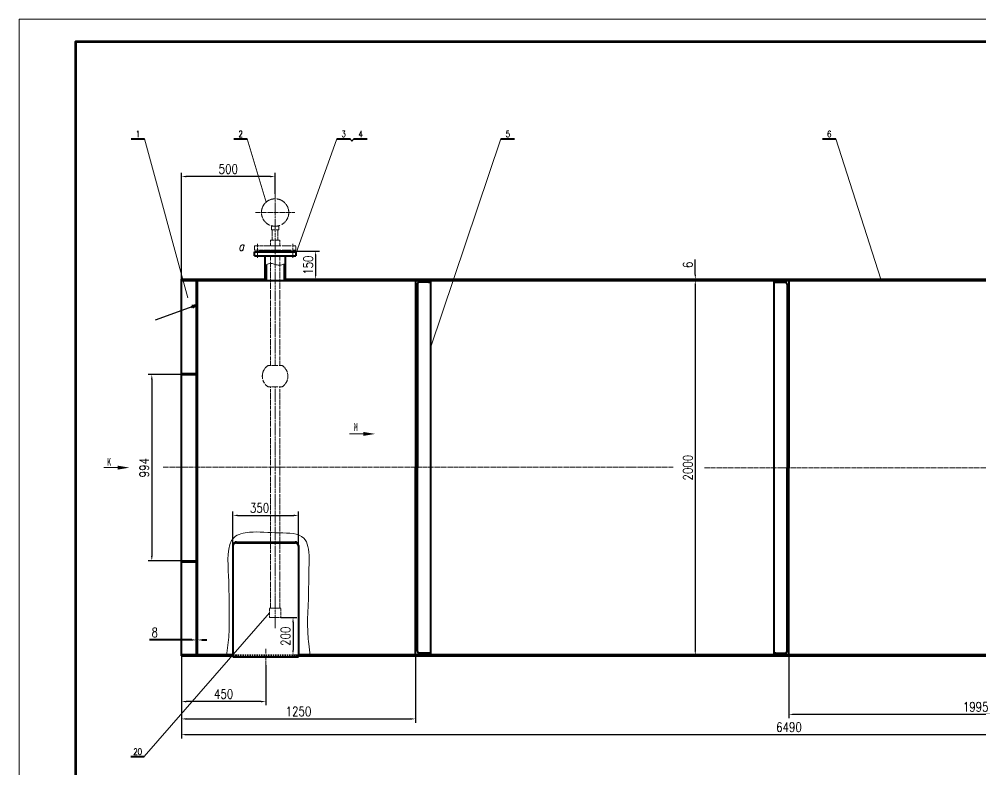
# Model space of a CAD drawing. Extents: x 588 to 20995, y -15230 to 121.
# Drawn here: x 10903 to 16040, y -12109 to -8102 of the extents above; entities that cross this region are included whole.
import ezdxf
from ezdxf.enums import TextEntityAlignment as Align

# ---------------------------------------------------------------- set-up
doc = ezdxf.new("R2010")
doc.units = 0
doc.header["$LTSCALE"] = 10
doc.header["$PDMODE"] = 1
for name, pattern in [('JXX-L', [2.9499999999999997, 1.9, -0.25, 0.15, -0.25, 0.15, -0.25]), ('XX-L', [1.25, 0.75, -0.5]), ('XX-S', [0.5, 0.3, -0.2]), ('ZXX-L', [3.28, 2.5, -0.3, 0.18, -0.3]), ('ZXX-S', [1.2699999999999998, 0.75, -0.2, 0.12, -0.2])]:
    doc.linetypes.add(name, pattern=pattern)
doc.layers.get('Defpoints').update_dxf_attribs({"linetype": 'CONTINUOUS'})
doc.layers.add('5剖面线层', color=2, linetype='CONTINUOUS')
doc.layers.add('7标注层', color=4, linetype='CONTINUOUS')
for name, color, linetype, lineweight in [('A 粗实线', 1, 'CONTINUOUS', 40), ('B 细实线', 7, 'CONTINUOUS', 18), ('C 文 字', 2, 'CONTINUOUS', 20), ('D 短中心线', 3, 'ZXX-S', 18), ('E 长中心线', 3, 'ZXX-L', 18), ('F 短虚线', 6, 'XX-S', 20), ('G 长虚线', 6, 'XX-L', 20), ('I 长双点线', 3, 'JXX-L', 18), ('J 标注尺寸', 2, 'CONTINUOUS', 18)]:
    doc.layers.add(name, color=color, linetype=linetype, lineweight=lineweight)
doc.styles.add('ITALICT', font='ITALICT.shx', dxfattribs={"width": 0.7})
doc.styles.add('ROMANC', font='romanc', dxfattribs={"width": 0.7, "height": 6})
doc.styles.add('TH_GBDIM', font='romans.shx', dxfattribs={"width": 0.8, "bigfont": 'gbcbig.shx'})
doc.styles.add('标题中文', font='SIMFANG.TTF', dxfattribs={"width": 0.7})
doc.dimstyles.new('TH_GBDIM', dxfattribs={"dimscale": 10, "dimtxt": 5, "dimasz": 2.5, "dimexe": 2, "dimexo": 0, "dimgap": 1.5, "dimtad": 1, "dimdec": 0, "dimzin": 0, "dimdsep": 46, "dimtxsty": 'TH_GBDIM', "dimcen": 2.5, "dimclrd": 130, "dimclre": 130, "dimclrt": 3, "dimadec": 0, "dimazin": 0, "dimtfac": 0.714286, "dimtdec": 0, "dimtmove": 0, "dimatfit": 3, "dimfxl": 0, "dimtolj": 1, "dimtzin": 0, "dimlwd": -1, "dimlwe": -1, "dimarcsym": 0})

# ---------------------------------------------------------------- blocks, each defined once
blk = doc.blocks.new('*D87')
at = {"layer": '7标注层', "color": 130}
for p, q in [((11769.97588367876, -9999.327734377903), (11591.329733017, -9999.327734377903)), ((11611.329733017, -10024.3277343779), (11611.329733017, -10968.3277343779)), ((11769.97588367876, -10993.3277343779), (11591.329733017, -10993.3277343779))]:
    blk.add_line(p, q, dxfattribs=at)
for points in [[(11607.16306635034, -10024.3277343779), (11615.49639968367, -10024.3277343779), (11611.329733017, -9999.327734377903)], [(11607.16306635034, -10968.3277343779), (11615.49639968367, -10968.3277343779), (11611.329733017, -10993.3277343779)]]:
    blk.add_solid(points, dxfattribs=at)
at = {"layer": 'Defpoints', "color": 0}
for p in [(11769.97588367876, -9999.327734377903), (11611.329733017, -10993.3277343779), (11769.97588367876, -10993.3277343779)]:
    blk.add_point(p, dxfattribs=at)
at = {"layer": '7标注层', "color": 3, "insert": (11571.329733017, -10496.3277343779), "char_height": 50, "attachment_point": 5, "rotation": 90, "style": 'TH_GBDIM'}
blk.add_mtext('\\A1;994{}{}', dxfattribs=at)
blk = doc.blocks.new('*D88')
at = {"layer": '7标注层', "color": 130}
for p, q in [((14541.82987305416, -9496.327734377905), (14494.62667431048, -9496.327734377905)), ((14514.62667431048, -9521.327734377905), (14514.62667431048, -11471.3277343779)), ((14609.31650712895, -11496.3277343779), (14494.62667431048, -11496.3277343779))]:
    blk.add_line(p, q, dxfattribs=at)
for points in [[(14510.46000764382, -9521.327734377905), (14518.79334097715, -9521.327734377905), (14514.62667431048, -9496.327734377905)], [(14510.46000764382, -11471.3277343779), (14518.79334097715, -11471.3277343779), (14514.62667431048, -11496.3277343779)]]:
    blk.add_solid(points, dxfattribs=at)
at = {"layer": 'Defpoints', "color": 0}
for p in [(14541.82987305416, -9496.327734377905), (14514.62667431048, -11496.3277343779), (14609.31650712895, -11496.3277343779)]:
    blk.add_point(p, dxfattribs=at)
at = {"layer": '7标注层', "color": 3, "insert": (14474.62667431048, -10496.3277343779), "char_height": 50, "attachment_point": 5, "rotation": 90, "style": 'TH_GBDIM'}
blk.add_mtext('\\A1;2000{}{}', dxfattribs=at)
blk = doc.blocks.new('*D89')
at = {"layer": '7标注层', "color": 130}
for p, q in [((11769.97588367876, -11500.3277343779), (11769.97588367876, -11941.64565548974)), ((18259.97588367876, -11500.3277343779), (18259.97588367876, -11941.64565548974)), ((11794.97588367876, -11921.64565548974), (18234.97588367876, -11921.64565548974))]:
    blk.add_line(p, q, dxfattribs=at)
for points in [[(11794.97588367876, -11917.47898882307), (11794.97588367876, -11925.8123221564), (11769.97588367876, -11921.64565548974)], [(18234.97588367876, -11917.47898882307), (18234.97588367876, -11925.8123221564), (18259.97588367876, -11921.64565548974)]]:
    blk.add_solid(points, dxfattribs=at)
at = {"layer": 'Defpoints', "color": 0}
for p in [(11769.97588367876, -11500.3277343779), (18259.97588367876, -11500.3277343779), (18259.97588367876, -11921.64565548974)]:
    blk.add_point(p, dxfattribs=at)
at = {"layer": '7标注层', "color": 3, "insert": (15014.97588367876, -11881.64565548974), "char_height": 50, "attachment_point": 5, "style": 'TH_GBDIM'}
blk.add_mtext('\\A1;6490{}{}', dxfattribs=at)
blk = doc.blocks.new('*D90')
at = {"layer": '7标注层', "color": 130}
for p, q in [((11769.97588367876, -11500.3277343779), (11769.97588367876, -11857.63222868759)), ((13019.98431225818, -11496.3277343779), (13019.98431225818, -11857.63222868759)), ((11794.97588367876, -11837.63222868759), (12994.98431225818, -11837.63222868759))]:
    blk.add_line(p, q, dxfattribs=at)
for points in [[(11794.97588367876, -11833.46556202092), (11794.97588367876, -11841.79889535425), (11769.97588367876, -11837.63222868759)], [(12994.98431225818, -11833.46556202092), (12994.98431225818, -11841.79889535425), (13019.98431225818, -11837.63222868759)]]:
    blk.add_solid(points, dxfattribs=at)
at = {"layer": 'Defpoints', "color": 0}
for p in [(11769.97588367876, -11500.3277343779), (13019.98431225818, -11496.3277343779), (13019.98431225818, -11837.63222868759)]:
    blk.add_point(p, dxfattribs=at)
at = {"layer": '7标注层', "color": 3, "insert": (12394.98009796847, -11797.63222868759), "char_height": 50, "attachment_point": 5, "style": 'TH_GBDIM'}
blk.add_mtext('\\A1;1250{}{}', dxfattribs=at)
blk = doc.blocks.new('*D91')
at = {"layer": '7标注层', "color": 130}
for p, q in [((12044.97588367876, -10915.43968524678), (12044.97588367876, -10731.05832934222)), ((12394.97588367875, -10927.92342727156), (12394.97588367875, -10731.05832934222)), ((12069.97588367876, -10751.05832934222), (12369.97588367875, -10751.05832934222))]:
    blk.add_line(p, q, dxfattribs=at)
for points in [[(12069.97588367876, -10746.89166267555), (12069.97588367876, -10755.22499600888), (12044.97588367876, -10751.05832934222)], [(12369.97588367875, -10746.89166267555), (12369.97588367875, -10755.22499600888), (12394.97588367875, -10751.05832934222)]]:
    blk.add_solid(points, dxfattribs=at)
at = {"layer": 'Defpoints', "color": 0}
for p in [(12394.97588367875, -10751.05832934222), (12044.97588367876, -10915.43968524678), (12394.97588367875, -10927.92342727156)]:
    blk.add_point(p, dxfattribs=at)
at = {"layer": '7标注层', "color": 3, "insert": (12187.27770241919, -10711.05832934222), "char_height": 50, "attachment_point": 5, "style": 'TH_GBDIM'}
blk.add_mtext('\\A1;350', dxfattribs=at)
blk = doc.blocks.new('*D92')
at = {"layer": '7标注层', "color": 130}
for p, q in [((12219.97588367876, -11550.81991064123), (12219.97588367876, -11765.05860387673)), ((11769.97588367876, -11708.86665026259), (11769.97588367876, -11765.05860387673)), ((12194.97588367876, -11745.05860387673), (11794.97588367876, -11745.05860387673))]:
    blk.add_line(p, q, dxfattribs=at)
for points in [[(11794.97588367876, -11740.89193721006), (11794.97588367876, -11749.22527054339), (11769.97588367876, -11745.05860387673)], [(12194.97588367876, -11740.89193721006), (12194.97588367876, -11749.22527054339), (12219.97588367876, -11745.05860387673)]]:
    blk.add_solid(points, dxfattribs=at)
at = {"layer": 'Defpoints', "color": 0}
for p in [(12219.97588367876, -11550.81991064123), (11769.97588367876, -11708.86665026259), (11769.97588367876, -11745.05860387673)]:
    blk.add_point(p, dxfattribs=at)
at = {"layer": '7标注层', "color": 3, "insert": (11994.97588367876, -11705.05860387673), "char_height": 50, "attachment_point": 5, "style": 'TH_GBDIM'}
blk.add_mtext('\\A1;450{}{}', dxfattribs=at)
blk = doc.blocks.new('*D93')
at = {"layer": 'A 粗实线', "color": 130}
for p, q in [((11849.97588367876, -11460.40816590225), (11849.97588367876, -11395.90161378096)), ((11855.97588367876, -11460.40816590225), (11855.97588367876, -11395.90161378096)), ((11824.97588367876, -11415.90161378096), (11598.64255034543, -11415.90161378096)), ((11855.97588367876, -11415.90161378096), (11849.97588367876, -11415.90161378096)), ((11880.97588367876, -11415.90161378096), (11905.97588367876, -11415.90161378096))]:
    blk.add_line(p, q, dxfattribs=at)
for points in [[(11824.97588367876, -11411.73494711429), (11824.97588367876, -11420.06828044762), (11849.97588367876, -11415.90161378096)], [(11880.97588367876, -11411.73494711429), (11880.97588367876, -11420.06828044762), (11855.97588367876, -11415.90161378096)]]:
    blk.add_solid(points, dxfattribs=at)
at = {"layer": 'Defpoints', "color": 0}
for p in [(11849.97588367876, -11415.90161378096), (11849.97588367876, -11460.40816590225), (11855.97588367876, -11460.40816590225)]:
    blk.add_point(p, dxfattribs=at)
at = {"layer": 'A 粗实线', "color": 3, "insert": (11626.97588367876, -11375.90161378096), "char_height": 50, "attachment_point": 5, "style": 'TH_GBDIM'}
blk.add_mtext('\\A1;8', dxfattribs=at)
blk = doc.blocks.new('*D100')
at = {"layer": '7标注层', "color": 130}
for p, q in [((15014.97588367876, -11500.3277343779), (15014.97588367876, -11833.42531519934)), ((17009.96745509934, -11500.3277343779), (17009.96745509934, -11833.42531519934)), ((16984.96745509934, -11813.42531519934), (15039.97588367876, -11813.42531519934))]:
    blk.add_line(p, q, dxfattribs=at)
for points in [[(15039.97588367876, -11809.25864853267), (15039.97588367876, -11817.591981866), (15014.97588367876, -11813.42531519934)], [(16984.96745509934, -11809.25864853267), (16984.96745509934, -11817.591981866), (17009.96745509934, -11813.42531519934)]]:
    blk.add_solid(points, dxfattribs=at)
at = {"layer": 'Defpoints', "color": 0}
for p in [(15014.97588367876, -11500.3277343779), (17009.96745509934, -11500.3277343779), (15014.97588367876, -11813.42531519934)]:
    blk.add_point(p, dxfattribs=at)
at = {"layer": '7标注层', "color": 3, "insert": (16012.47166938905, -11773.42531519934), "char_height": 50, "attachment_point": 5, "style": 'TH_GBDIM'}
blk.add_mtext('\\A1;1995{}{}', dxfattribs=at)
blk = doc.blocks.new('*D104')
at = {"layer": '7标注层', "color": 130}
for p, q in [((12300.47588367876, -11296.3277343779), (12385.64900099298, -11296.3277343779)), ((12365.64900099298, -11321.3277343779), (12365.64900099298, -11471.3277343779)), ((12357.89102369863, -11496.3277343779), (12385.64900099298, -11496.3277343779))]:
    blk.add_line(p, q, dxfattribs=at)
for points in [[(12361.48233432632, -11321.3277343779), (12369.81566765965, -11321.3277343779), (12365.64900099298, -11296.3277343779)], [(12361.48233432632, -11471.3277343779), (12369.81566765965, -11471.3277343779), (12365.64900099298, -11496.3277343779)]]:
    blk.add_solid(points, dxfattribs=at)
at = {"layer": 'Defpoints', "color": 0}
for p in [(12300.47588367876, -11296.3277343779), (12357.89102369863, -11496.3277343779), (12365.64900099298, -11496.3277343779)]:
    blk.add_point(p, dxfattribs=at)
at = {"layer": '7标注层', "color": 3, "insert": (12325.64900099299, -11396.3277343779), "char_height": 50, "attachment_point": 5, "rotation": 90, "style": 'TH_GBDIM'}
blk.add_mtext('\\A1;200', dxfattribs=at)
blk = doc.blocks.new('*D110')
at = {"layer": '7标注层', "color": 130}
for p, q in [((11769.97588367876, -9490.327734377906), (11769.97588367876, -8922.09990048652)), ((12269.97588367876, -9035.220483317758), (12269.97588367876, -8922.09990048652)), ((12244.97588367876, -8942.09990048652), (11794.97588367876, -8942.09990048652))]:
    blk.add_line(p, q, dxfattribs=at)
for points in [[(11794.97588367876, -8937.933233819855), (11794.97588367876, -8946.266567153187), (11769.97588367876, -8942.09990048652)], [(12244.97588367876, -8937.933233819855), (12244.97588367876, -8946.266567153187), (12269.97588367876, -8942.09990048652)]]:
    blk.add_solid(points, dxfattribs=at)
at = {"layer": 'Defpoints', "color": 0}
for p in [(11769.97588367876, -8942.09990048652), (12269.97588367876, -9035.220483317758), (11769.97588367876, -9490.327734377906)]:
    blk.add_point(p, dxfattribs=at)
at = {"layer": '7标注层', "color": 3, "insert": (12019.97588367876, -8902.09990048652), "char_height": 50, "attachment_point": 5, "style": 'TH_GBDIM'}
blk.add_mtext('\\A1;500{}{}', dxfattribs=at)
blk = doc.blocks.new('*D112')
at = {"layer": '7标注层', "color": 130}
for p, q in [((14514.62667431049, -9465.327734377905), (14514.62667431049, -9385.565829616)), ((14514.62667431049, -9490.327734377905), (14494.62667431049, -9490.327734377905)), ((14514.62667431049, -9496.327734377905), (14514.62667431049, -9490.327734377905)), ((14514.62667431048, -9496.327734377905), (14534.62667431049, -9496.327734377905)), ((14514.62667431049, -9521.327734377905), (14514.62667431049, -9546.327734377905))]:
    blk.add_line(p, q, dxfattribs=at)
for points in [[(14510.46000764382, -9465.327734377905), (14518.79334097715, -9465.327734377905), (14514.62667431049, -9490.327734377905)], [(14510.46000764382, -9521.327734377905), (14518.79334097715, -9521.327734377905), (14514.62667431049, -9496.327734377905)]]:
    blk.add_solid(points, dxfattribs=at)
at = {"layer": 'Defpoints', "color": 0}
for p in [(14514.62667431049, -9490.327734377905), (14514.62667431049, -9490.327734377905), (14514.62667431048, -9496.327734377905)]:
    blk.add_point(p, dxfattribs=at)
at = {"layer": '7标注层', "color": 3, "insert": (14474.62667431049, -9412.946781996949), "char_height": 50, "attachment_point": 5, "rotation": 90, "style": 'TH_GBDIM'}
blk.add_mtext('\\A1;6', dxfattribs=at)
blk = doc.blocks.new('*D113')
at = {"layer": '7标注层', "color": 130}
for p, q in [((12348.97588367876, -9340.327734377906), (12506.48154845, -9340.327734377906)), ((12486.48154845, -9365.327734377906), (12486.48154845, -9465.327734377905)), ((12470.97239683683, -9490.327734377905), (12506.48154845, -9490.327734377905))]:
    blk.add_line(p, q, dxfattribs=at)
for points in [[(12482.31488178333, -9365.327734377906), (12490.64821511667, -9365.327734377906), (12486.48154845, -9340.327734377906)], [(12482.31488178333, -9465.327734377905), (12490.64821511667, -9465.327734377905), (12486.48154845, -9490.327734377905)]]:
    blk.add_solid(points, dxfattribs=at)
at = {"layer": 'Defpoints', "color": 0}
for p in [(12348.97588367876, -9340.327734377906), (12470.97239683683, -9490.327734377905), (12486.48154845, -9490.327734377905)]:
    blk.add_point(p, dxfattribs=at)
at = {"layer": '7标注层', "color": 3, "insert": (12446.48154845, -9415.327734377901), "char_height": 50, "attachment_point": 5, "rotation": 90, "style": 'TH_GBDIM'}
blk.add_mtext('\\A1;150{}{}', dxfattribs=at)

msp = doc.modelspace()

# ---------------------------------------------------------------- hatches: boundary and pattern name
at = {"layer": '5剖面线层'}
h = msp.add_hatch(color=256, dxfattribs=at)
h.paths.add_polyline_path([(11849.97588367877, -9629.380090950483), (11825.48003343298, -9631.853581587795), (11827.44704675937, -9637.387660549226)])
h.paths.add_polyline_path([(11849.97588367876, -9629.380090950483), (11827.44704675937, -9637.387660549226), (11829.41406008576, -9642.921739510653)])

# ---------------------------------------------------------------- linework, layer by layer
at = {"layer": '7标注层'}
msp.add_line((11849.97588367876, -9629.380090950484), (11629.0077452246, -9707.920219502492), dxfattribs=at)
at = {"layer": 'A 粗实线'}
for p, q in [((11500.52523798594, -8740.241121635945), (11572.73745741243, -8740.241121635945)), ((12048.9901093468, -8740.241121635945), (12121.20232877329, -8740.241121635945)), ((12599.3606827278, -8740.241121635945), (12671.57290215428, -8740.241121635945)), ((12689.80857092321, -8740.241121635945), (12762.02079034969, -8740.241121635945)), ((13476.27024476698, -8740.241121635945), (13548.48246419347, -8740.241121635945)), ((15193.29209558849, -8740.241121635945), (15265.50431501498, -8740.241121635945)), ((12159.97588367876, -9365.327734377906), (12159.97588367876, -9343.327734377906)), ((12159.97588367876, -9343.327734377906), (12379.97588367876, -9343.327734377906)), ((12190.97588367876, -9340.327734377906), (12190.97588367876, -9337.327734377906)), ((12190.97588367876, -9343.327734377906), (12190.97588367876, -9340.327734377906)), ((12190.97588367876, -9340.327734377906), (12348.97588367876, -9340.327734377906)), ((12348.97588367876, -9343.327734377906), (12348.97588367876, -9337.327734377906)), ((12348.97588367876, -9340.327734377906), (12348.97588367876, -9340.327734377906)), ((12379.97588367876, -9343.327734377906), (12379.97588367876, -9365.327734377906)), ((12159.97588367876, -9365.327734377906), (12379.97588367876, -9365.327734377906)), ((12215.97588367876, -9365.327734377906), (12215.97588367876, -9496.327734377906)), ((12323.97588367876, -9365.327734377906), (12323.97588367876, -9496.327734377906)), ((12221.97588367876, -9412.485436236879), (12221.97588367876, -9496.634134494903)), ((12317.97588367876, -9409.170032518934), (12317.97588367876, -9496.634134494903)), ((11769.97588367876, -11500.3277343779), (11769.97588367876, -9490.327734377906)), ((11769.97588367876, -9490.327734377906), (12215.97588367876, -9490.327734377905)), ((11769.97588367876, -9496.327734377912), (12215.97588367882, -9496.327734377908)), ((11849.97588367876, -11496.3277343779), (11849.97588367876, -9496.327734377903)), ((11855.97588367876, -11496.3277343779), (11855.97588367876, -9496.327734377903)), ((12323.97588367876, -9490.327734377905), (16682.47588367876, -9490.327734377903)), ((12323.97588367876, -9496.327734377908), (14747.47588367876, -9496.327734377903)), ((13019.98431225818, -9496.327734377903), (13019.98431225818, -10496.3277343779)), ((13099.98431225818, -9496.327734377903), (13099.98431225818, -11496.3277343779)), ((14747.47588367876, -9496.327734377903), (17139.97588367875, -9496.327734377903)), ((14934.97588367876, -9496.327734377903), (14934.97588367876, -11496.3277343779)), ((15014.97588367876, -9496.327734377903), (15014.97588367876, -10496.3277343779)), ((13029.98431225818, -9516.327734377903), (13029.98431225817, -10496.3277343779)), ((13089.98431225818, -9506.327734377903), (13039.98431225818, -9506.327734377903)), ((14944.97588367876, -9506.327734377903), (14994.97588367876, -9506.327734377903)), ((15004.97588367876, -9516.327734377903), (15004.97588367876, -10496.3277343779)), ((11849.97588367876, -9629.380090950484), (11825.48003343298, -9631.853581587797)), ((11825.48003343298, -9631.853581587797), (11827.44704675937, -9637.387660549224)), ((11829.41406008576, -9642.921739510653), (11827.44704675937, -9637.387660549226)), ((11849.97588367876, -9629.380090950486), (11829.41406008576, -9642.921739510653)), ((11769.97588367876, -9993.3277343779), (11849.97588367876, -9993.327734377914)), ((11769.97588367876, -9999.327734377903), (11849.97588367876, -9999.327734377903)), ((13019.98431225818, -11496.3277343779), (13019.98431225818, -10496.3277343779)), ((13029.98431225818, -11476.3277343779), (13029.98431225817, -10496.3277343779)), ((15004.97588367876, -11476.3277343779), (15004.97588367876, -10496.3277343779)), ((15014.97588367876, -11496.3277343779), (15014.97588367876, -10496.3277343779)), ((12044.97588367876, -10911.44957755119), (12044.97588367876, -11506.3277343779)), ((12062.97588367876, -10893.44957755119), (12376.97588367876, -10893.44957755119)), ((12062.97588367876, -10897.43968524678), (12376.97588367876, -10897.43968524678)), ((12394.97588367876, -10911.44957755119), (12394.97588367876, -11506.3277343779)), ((11769.97588367876, -10993.3277343779), (11849.97588367876, -10993.3277343779)), ((11769.97588367876, -10999.32773437791), (11849.97588367876, -10999.32773437789)), ((12044.97588367876, -11496.3277343779), (11769.97588367876, -11496.3277343779)), ((11769.97588367876, -11500.3277343779), (12044.97588367876, -11500.3277343779)), ((18259.97588367876, -11496.3277343779), (12394.97588367876, -11496.3277343779)), ((12394.97588367876, -11500.3277343779), (18259.97588367876, -11500.3277343779)), ((13089.98431225818, -11486.3277343779), (13039.98431225818, -11486.3277343779)), ((14944.97588367876, -11486.3277343779), (14994.97588367876, -11486.3277343779)), ((12044.97588367876, -11506.3277343779), (12394.97588367876, -11506.3277343779)), ((11498.8727660837, -12037.71919041706), (11571.08498551018, -12037.71919041706))]:
    msp.add_line(p, q, dxfattribs=at)
at = {"layer": 'A 粗实线', "color": 5, "lineweight": 120}
msp.add_lwpolyline([(11203.15665072086, -15110.28053021982), (20875.15665072086, -15110.28053021982), (20875.15665072086, -8222.280530219816), (11203.15665072086, -8222.280530219816)], close=True, dxfattribs=at)
at = {"layer": 'A 粗实线'}
for centre, radius, start, end in [((12269.97588367876, -8497.786798812402), 1000.000000000015, 266.9045222593015, 273.0954777406985), ((13089.98431225818, -9496.327734377903), 10, 270, 0), ((14944.97588367876, -9496.327734377903), 10, 180, 270), ((13039.98431225818, -9516.327734377903), 10, 90, 180), ((14994.97588367876, -9516.327734377903), 10, 0, 90), ((13019.98431225818, -9566.327734377903), 10, 270, 0), ((15014.97588367876, -9566.327734377903), 10, 180, 270), ((12062.97588367876, -10911.44957755119), 18, 90, 180), ((12062.97588367876, -10915.43968524678), 18, 90, 180), ((12376.97588367876, -10911.44957755119), 18, 0, 90), ((12376.97588367876, -10915.43968524678), 18, 0, 90), ((13019.98431225818, -11426.3277343779), 10, 0, 90), ((15014.97588367876, -11426.3277343779), 10, 90, 180), ((13039.98431225818, -11476.3277343779), 10, 180, 270), ((13089.98431225818, -11496.3277343779), 10, 0, 90), ((14944.97588367876, -11496.3277343779), 10, 90, 180), ((14994.97588367876, -11476.3277343779), 10, 270, 0)]:
    msp.add_arc(centre, radius, start, end, dxfattribs=at)
for points in [[(12215.97588367876, -9496.327734377906), (12209.97588367876, -9490.327734377906), (12215.97588367876, -9484.327734377906)], [(12323.97588367876, -9496.327734377906), (12329.97588367876, -9490.327734377906), (12323.97588367876, -9484.327734377906)]]:
    msp.add_solid(points, dxfattribs=at)
at = {"layer": 'B 细实线'}
for p, q in [((11804.63677982365, -9588.701123963494), (11572.73745741243, -8740.241121635945)), ((12222.00567591745, -9078.77505551121), (12121.20232877329, -8740.241121635945)), ((12379.97588367876, -9354.327734377906), (12599.3606827278, -8740.241121635945)), ((12671.57290215428, -8740.241121635945), (12680.69073653875, -8753.040810061624)), ((12689.80857092321, -8740.241121635945), (12680.69073653875, -8753.040810061624)), ((13099.98431225818, -9855.92891723888), (13476.27024476698, -8740.241121635945)), ((15505.95847334495, -9490.327734377905), (15265.50431501498, -8740.241121635945)), ((12667.41879855385, -10316.17723547958), (12741.38357476619, -10316.17723547958)), ((11355.60282936994, -10496.05782291892), (11429.56760558228, -10496.05782291892)), ((11571.08498551018, -12037.71919041706), (12239.47588367876, -11271.3277343779))]:
    msp.add_line(p, q, dxfattribs=at)
msp.add_lwpolyline([(10903.15665072086, -15230.28053021982), (20995.15665072086, -15230.28053021982), (20995.15665072086, -8102.280530219816), (10903.15665072086, -8102.280530219816)], close=True, dxfattribs=at)
msp.add_lwpolyline([(12215.97588367876, -9415.327734377906, -0.05139402551902827), (12234.64876805651, -9408.006807141752, -0.0747555396311906), (12248.37588367876, -9406.327734377906, -0.08917285935180576), (12269.97588367876, -9410.827734377906, 0.08917285935180576), (12291.57588367876, -9415.327734377906, 0.0747555396311742), (12305.30299930101, -9413.648661614061, 0.05139402551910013), (12323.97588367876, -9406.327734377906)], format="xyb", dxfattribs=at)
msp.add_open_spline([(12009.86064581001, -11500.3277343779), (12015.49577372651, -11462.99924768577), (12026.99565589105, -11386.82117245831), (12023.03629529855, -11242.22843530199), (12025.98139173857, -11085.05463478576), (12004.79956284091, -10862.19627578125), (12157.14219716153, -10833.32868955742), (12271.97108306384, -10847.36736922981), (12418.20917783923, -10844.19945243543), (12457.9007610816, -10940.72609035165), (12447.56641725732, -11045.24644581788), (12451.03473866399, -11189.90930018125), (12440.05751068851, -11321.53317696934), (12448.06078878108, -11420.84668404674), (12453.7333197703, -11479.14644148424), (12457.69863080529, -11500.3277343779)], degree=3, knots=[0, 0, 0, 0, 113.3925014112073, 231.4056440052414, 425.6112780109204, 633.0727731170675, 733.7311152364376, 906.3693068417728, 1042.344773298949, 1098.325764843545, 1239.542666376932, 1377.620744679533, 1522.863662277942, 1631.414860338219, 1692.960941854922, 1692.960941854922, 1692.960941854922, 1692.960941854922], dxfattribs=at)
for points in [[(12741.38357476619, -10326.67723547958), (12741.38357476619, -10305.67723547958), (12804.38357476619, -10316.17723547958)], [(11429.56760558228, -10506.55782291892), (11429.56760558228, -10485.55782291892), (11492.56760558228, -10496.05782291892)]]:
    msp.add_solid(points, dxfattribs=at)
at = {"layer": 'C 文 字'}
for p, q in [((11776.17646899636, -9499.762705019344), (11776.17646899636, -9496.327734377903)), ((11787.49897893135, -9499.762705019346), (11787.49897893135, -9496.327734377906)), ((11798.82148886634, -9499.762705019346), (11798.82148886634, -9496.327734377906)), ((11810.14399880133, -9499.76270501935), (11810.14399880133, -9496.32773437791)), ((11821.46650873631, -9499.76270501935), (11821.46650873631, -9496.32773437791)), ((11832.7890186713, -9499.762705019353), (11832.7890186713, -9496.327734377914)), ((11844.11152860629, -9499.762705019353), (11844.11152860629, -9496.327734377914)), ((11849.97588367876, -9503.664709030118), (11845.32898890522, -9503.664709030118)), ((11849.97588367876, -9530.839662101489), (11845.32898890522, -9530.839662101489)), ((11849.97588367876, -9559.101605048136), (11845.32898890522, -9559.101605048136)), ((11849.97588367876, -9586.276558119507), (11845.32898890522, -9586.276558119507)), ((11849.97588367876, -9614.538501066154), (11845.32898890522, -9614.538501066154)), ((11849.97588367876, -9641.713454137525), (11845.32898890522, -9641.713454137525)), ((11849.97588367876, -9669.975397084172), (11845.32898890522, -9669.975397084172)), ((11849.97588367876, -9697.150350155543), (11845.32898890522, -9697.150350155543)), ((11849.97588367876, -9725.41229310219), (11845.32898890522, -9725.41229310219)), ((11849.97588367876, -9752.587246173562), (11845.32898890522, -9752.587246173562)), ((11849.97588367876, -9780.849189120208), (11845.32898890522, -9780.849189120208)), ((11849.97588367876, -9808.02414219158), (11845.32898890522, -9808.02414219158)), ((11849.97588367876, -9836.286085138227), (11845.32898890522, -9836.286085138227)), ((11849.97588367876, -9863.461038209598), (11845.32898890522, -9863.461038209598)), ((11849.97588367876, -9891.722981156245), (11845.32898890522, -9891.722981156245)), ((11849.97588367876, -9918.897934227616), (11845.32898890522, -9918.897934227616)), ((11849.97588367876, -9947.159877174263), (11845.32898890522, -9947.159877174263)), ((11776.17646899636, -9993.3277343779), (11776.17646899636, -9989.89276373646)), ((11776.17646899636, -10002.76270501934), (11776.17646899636, -9999.327734377903)), ((11787.49897893135, -9993.327734377901), (11787.49897893135, -9989.892763736461)), ((11787.49897893135, -10002.76270501935), (11787.49897893135, -9999.327734377906)), ((11798.82148886634, -9993.327734377901), (11798.82148886634, -9989.892763736461)), ((11798.82148886634, -10002.76270501935), (11798.82148886634, -9999.327734377906)), ((11810.14399880133, -9993.327734377906), (11810.14399880133, -9989.892763736465)), ((11810.14399880133, -10002.76270501935), (11810.14399880133, -9999.32773437791)), ((11821.46650873631, -9993.327734377906), (11821.46650873631, -9989.892763736465)), ((11821.46650873631, -10002.76270501935), (11821.46650873631, -9999.32773437791)), ((11832.7890186713, -9993.32773437791), (11832.7890186713, -9989.89276373647)), ((11832.7890186713, -10002.76270501935), (11832.7890186713, -9999.327734377914)), ((11844.11152860629, -9993.32773437791), (11844.11152860629, -9989.89276373647)), ((11844.11152860629, -10002.76270501935), (11844.11152860629, -9999.327734377914)), ((11849.97588367876, -9974.334830245634), (11845.32898890522, -9974.334830245634)), ((11849.97588367876, -10019.00515594893), (11845.32898890522, -10019.00515594893)), ((11849.97588367876, -10047.26709889557), (11845.32898890522, -10047.26709889557)), ((11849.97588367876, -10074.44205196695), (11845.32898890522, -10074.44205196695)), ((11849.97588367876, -10102.70399491359), (11845.32898890522, -10102.70399491359)), ((11849.97588367876, -10129.87894798496), (11845.32898890522, -10129.87894798496)), ((11849.97588367876, -10158.14089093161), (11845.32898890522, -10158.14089093161)), ((11849.97588367876, -10185.31584400298), (11845.32898890522, -10185.31584400298)), ((11849.97588367876, -10213.57778694963), (11845.32898890522, -10213.57778694963)), ((11849.97588367876, -10240.752740021), (11845.32898890522, -10240.752740021)), ((11849.97588367876, -10269.01468296765), (11845.32898890522, -10269.01468296765)), ((11849.97588367876, -10296.18963603902), (11845.32898890522, -10296.18963603902)), ((11849.97588367876, -10324.45157898567), (11845.32898890522, -10324.45157898567)), ((11849.97588367876, -10351.62653205704), (11845.32898890522, -10351.62653205704)), ((11849.97588367876, -10379.88847500368), (11845.32898890522, -10379.88847500368)), ((11849.97588367876, -10407.06342807505), (11845.32898890522, -10407.06342807505)), ((11849.97588367876, -10435.3253710217), (11845.32898890522, -10435.3253710217)), ((11849.97588367876, -10462.50032409307), (11845.32898890522, -10462.50032409307)), ((11849.97588367876, -10530.15514466273), (11845.32898890522, -10530.15514466273)), ((11849.97588367876, -10557.3300977341), (11845.32898890522, -10557.3300977341)), ((11849.97588367876, -10585.59204068075), (11845.32898890522, -10585.59204068075)), ((11849.97588367876, -10612.76699375212), (11845.32898890522, -10612.76699375212)), ((11849.97588367876, -10641.02893669877), (11845.32898890522, -10641.02893669877)), ((11849.97588367876, -10668.20388977014), (11845.32898890522, -10668.20388977014)), ((11849.97588367876, -10696.46583271679), (11845.32898890522, -10696.46583271679)), ((11849.97588367876, -10723.64078578816), (11845.32898890522, -10723.64078578816)), ((11849.97588367876, -10751.9027287348), (11845.32898890522, -10751.9027287348)), ((11849.97588367876, -10779.07768180617), (11845.32898890522, -10779.07768180617)), ((11849.97588367876, -10807.33962475282), (11845.32898890522, -10807.33962475282)), ((11849.97588367876, -10834.51457782419), (11845.32898890522, -10834.51457782419)), ((11849.97588367876, -10862.77652077084), (11845.32898890522, -10862.77652077084)), ((11849.97588367876, -10889.95147384221), (11845.32898890522, -10889.95147384221)), ((11849.97588367876, -10918.21341678886), (11845.32898890522, -10918.21341678886)), ((11776.17646899637, -10993.3277343779), (11776.17646899637, -10989.89276373646)), ((11787.49897893135, -10993.3277343779), (11787.49897893135, -10989.89276373646)), ((11798.82148886634, -10993.3277343779), (11798.82148886634, -10989.89276373646)), ((11810.14399880133, -10993.32773437791), (11810.14399880133, -10989.89276373647)), ((11821.46650873632, -10993.32773437791), (11821.46650873632, -10989.89276373647)), ((11832.7890186713, -10993.32773437791), (11832.7890186713, -10989.89276373647)), ((11844.11152860629, -10993.32773437791), (11844.11152860629, -10989.89276373647)), ((11849.97588367876, -10945.38836986023), (11845.32898890522, -10945.38836986023)), ((11776.17646899637, -11002.76270501935), (11776.17646899637, -10999.32773437791)), ((11787.49897893135, -11002.76270501935), (11787.49897893135, -10999.32773437791)), ((11798.82148886634, -11002.76270501935), (11798.82148886634, -10999.32773437791)), ((11810.14399880133, -11002.76270501935), (11810.14399880133, -10999.32773437791)), ((11821.46650873632, -11002.76270501935), (11821.46650873632, -10999.32773437791)), ((11832.7890186713, -11002.76270501936), (11832.7890186713, -10999.32773437792)), ((11844.11152860629, -11002.76270501936), (11844.11152860629, -10999.32773437792)), ((11849.97588367876, -11033.15514466272), (11845.32898890522, -11033.15514466272)), ((11849.97588367876, -11060.33009773409), (11845.32898890522, -11060.33009773409)), ((11849.97588367876, -11088.59204068074), (11845.32898890522, -11088.59204068074)), ((11849.97588367876, -11115.76699375211), (11845.32898890522, -11115.76699375211)), ((11849.97588367876, -11144.02893669876), (11845.32898890522, -11144.02893669876)), ((11849.97588367876, -11171.20388977013), (11845.32898890522, -11171.20388977013)), ((11849.97588367876, -11199.46583271677), (11845.32898890522, -11199.46583271677)), ((11849.97588367876, -11226.64078578815), (11845.32898890522, -11226.64078578815)), ((11849.97588367876, -11254.90272873479), (11845.32898890522, -11254.90272873479)), ((11849.97588367876, -11282.07768180616), (11845.32898890522, -11282.07768180616)), ((11849.97588367876, -11310.33962475281), (11845.32898890522, -11310.33962475281)), ((11849.97588367876, -11337.51457782418), (11845.32898890522, -11337.51457782418)), ((11849.97588367876, -11365.77652077083), (11845.32898890522, -11365.77652077083)), ((11849.97588367876, -11392.9514738422), (11845.32898890522, -11392.9514738422)), ((11849.97588367876, -11421.21341678885), (11845.32898890522, -11421.21341678885)), ((11849.97588367876, -11448.38836986022), (11845.32898890522, -11448.38836986022)), ((11776.17646899637, -11496.02682140245), (11776.17646899637, -11492.59185076101)), ((11787.49897893135, -11496.02682140245), (11787.49897893135, -11492.59185076101)), ((11798.82148886634, -11496.02682140245), (11798.82148886634, -11492.59185076101)), ((11810.14399880133, -11496.02682140246), (11810.14399880133, -11492.59185076102)), ((11821.46650873632, -11496.02682140246), (11821.46650873632, -11492.59185076102)), ((11832.7890186713, -11496.02682140246), (11832.7890186713, -11492.59185076102)), ((11844.11152860629, -11496.02682140246), (11844.11152860629, -11492.59185076102))]:
    msp.add_line(p, q, dxfattribs=at)
at = {"layer": 'D 短中心线'}
for p, q in [((12269.97588367876, -9950.948397347456), (12269.97588367876, -9035.220483317758)), ((12175.47588367876, -9345.327734377906), (12175.47588367876, -9301.327734377906)), ((12175.47588367876, -9332.327734377906), (12175.47588367876, -9376.327734377906)), ((12364.47588367876, -9345.327734377906), (12364.47588367876, -9301.327734377906)), ((12364.47588367876, -9332.327734377906), (12364.47588367876, -9376.327734377906)), ((12269.97588367876, -11353.95673253482), (12269.97588367876, -10064.89296548409))]:
    msp.add_line(p, q, dxfattribs=at)
at = {"layer": 'E 长中心线'}
for p, q in [((12165.1170521979, -9134.109981186635), (12374.83471515961, -9134.109981186635)), ((12718.15106825648, -10492.84276491348), (11669.48493744091, -10492.84276491348)), ((14395.93719730117, -10492.84276491348), (12718.15106825648, -10492.84276491348)), ((14563.26107244284, -10496.3277343779), (18326.23416542482, -10496.3277343779)), ((12219.97588367876, -11550.81991064123), (12219.97588367876, -11463.58796342428))]:
    msp.add_line(p, q, dxfattribs=at)
at = {"layer": 'F 短虚线'}
for p, q in [((12239.47588367876, -11296.3277343779), (12239.47588367876, -11246.3277343779)), ((12239.47588367876, -11246.3277343779), (12269.97588367876, -11246.3277343779)), ((12300.47588367876, -11246.3277343779), (12269.97588367876, -11246.3277343779)), ((12300.47588367876, -11296.3277343779), (12300.47588367876, -11246.3277343779)), ((12239.47588367876, -11296.3277343779), (12300.47588367876, -11296.3277343779))]:
    msp.add_line(p, q, dxfattribs=at)
at = {"layer": 'G 长虚线'}
for p, q in [((12044.97588367876, -11496.3277343779), (12394.97588367876, -11496.3277343779)), ((12044.97588367876, -11500.3277343779), (12394.97588367876, -11500.3277343779))]:
    msp.add_line(p, q, dxfattribs=at)
at = {"layer": 'I 长双点线'}
for p, q in [((12249.97588367876, -9207.343135100475), (12289.97588367876, -9207.343135100475)), ((12249.97588367876, -9227.343135100475), (12249.97588367876, -9207.343135100475)), ((12249.97588367876, -9227.343135100475), (12289.97588367876, -9227.343135100475)), ((12254.97588367876, -9282.327734377906), (12254.97588367876, -9227.343135100475)), ((12284.97588367876, -9282.327734377906), (12284.97588367876, -9227.343135100475)), ((12289.97588367876, -9227.343135100475), (12289.97588367876, -9207.343135100475)), ((12244.97588367876, -9312.327734377906), (12244.97588367876, -9282.327734377906)), ((12244.97588367876, -9282.327734377906), (12294.97588367876, -9282.327734377906)), ((12294.97588367876, -9312.327734377906), (12294.97588367876, -9282.327734377906)), ((12159.97588367876, -9312.327734377906), (12379.97588367876, -9312.327734377906)), ((12159.97588367876, -9312.327734377906), (12159.97588367876, -9334.327734377906)), ((12159.97588367876, -9334.327734377906), (12379.97588367876, -9334.327734377906)), ((12190.97588367876, -9334.327734377906), (12190.97588367876, -9337.327734377906)), ((12190.97588367876, -9337.327734377906), (12348.97588367876, -9337.327734377906)), ((12348.97588367876, -9334.327734377906), (12348.97588367876, -9337.327734377906)), ((12379.97588367876, -9334.327734377906), (12379.97588367876, -9312.327734377906)), ((12244.97588367876, -9950.948397347456), (12244.97588367876, -9365.327734377906)), ((12294.97588367876, -9950.948397347456), (12294.97588367876, -9365.327734377906)), ((12232.2822166136, -9950.948397347456), (12307.66955074392, -9950.948397347456)), ((12232.2822166136, -10064.89296548409), (12307.66955074392, -10064.89296548409)), ((12244.97588367876, -11246.3277343779), (12244.97588367876, -10064.89296548409)), ((12294.97588367876, -11246.3277343779), (12294.97588367876, -10064.89296548409))]:
    msp.add_line(p, q, dxfattribs=at)
msp.add_circle((12269.97588367876, -9134.109981186635), 73.23315391383946, dxfattribs=at)
for start, end in [(123.4891836552627, 236.5108163447374), (303.4891836552626, 56.51081634473738)]:
    msp.add_arc((12269.97588367876, -10007.92068141577), 68.31291011792928, start, end, dxfattribs=at)

# ---------------------------------------------------------------- texts
at = {"layer": 'C 文 字', "style": 'ROMANC', "width": 0.8}
for s, p in [('1', (11537.42049692273, -8714.823384164732)), ('2', (12085.88536828359, -8714.823384164732)), ('3', (12636.25594166459, -8714.823384164732)), ('4', (12726.70382985999, -8714.823384164732)), ('5', (13513.16550370377, -8714.823384164732)), ('6', (15230.18735452528, -8714.823384164732)), ('20', (11535.76802502049, -12012.30145294585))]:
    msp.add_text(s, height=33.87225600000001, dxfattribs=at).set_placement(p, align=Align.MIDDLE)
at = {"layer": 'C 文 字', "style": 'ITALICT', "width": 0.8}
msp.add_text('a', height=48.00000015000001, dxfattribs=at).set_placement((12073.77484189396, -9338.197174123756))
at = {"layer": 'J 标注尺寸', "style": '标题中文', "width": 0.7}
for s, p in [('M', (12690.25868436521, -10299.76440480923)), ('K ', (11372.12885072546, -10486.16882352439))]:
    msp.add_text(s, height=42, dxfattribs=at).set_placement(p)

# ---------------------------------------------------------------- dimensions: what is measured, and where the dimension line sits
at = {"layer": '7标注层'}
for base, p1, p2, text, picture, middle in [((11769.97588367876, -8942.09990048652), (12269.97588367876, -9035.220483317758), (11769.97588367876, -9490.327734377906), '500{}{}', '*D110', (12019.97588367876, -8902.09990048652)), ((13019.98431225818, -11837.63222868759), (11769.97588367876, -11500.3277343779), (13019.98431225818, -11496.3277343779), '1250{}{}', '*D90', (12394.98009796847, -11797.63222868759)), ((18259.97588367876, -11921.64565548974), (11769.97588367876, -11500.3277343779), (18259.97588367876, -11500.3277343779), '6490{}{}', '*D89', (15014.97588367876, -11881.64565548974)), ((15014.97588367876, -11813.42531519934), (17009.96745509934, -11500.3277343779), (15014.97588367876, -11500.3277343779), '1995{}{}', '*D100', (16012.47166938905, -11773.42531519934)), ((11769.97588367876, -11745.05860387673), (12219.97588367876, -11550.81991064123), (11769.97588367876, -11708.86665026259), '450{}{}', '*D92', (11994.97588367876, -11705.05860387673))]:
    dim = msp.add_linear_dim(base=base, p1=p1, p2=p2, text=text, dimstyle='TH_GBDIM', override={"dimgap": 1.5, "dimtad": 1, "dimjust": 0, "dimse1": 0, "dimse2": 0, "dimsd1": 0, "dimsd2": 0, "dimclrt": 3, "dimtvp": 0}, dxfattribs=at)
    dim.commit()
    dim.dimension.update_dxf_attribs({"geometry": picture, "text_midpoint": middle})
for base, p1, p2, text, picture, middle in [((12486.48154845, -9490.327734377905), (12348.97588367876, -9340.327734377906), (12470.97239683683, -9490.327734377905), '150{}{}', '*D113', (12446.48154845, -9415.327734377901)), ((14514.62667431049, -9490.327734377905), (14514.62667431048, -9496.327734377905), (14514.62667431049, -9490.327734377905), '6', '*D112', (14474.62667431049, -9412.946781996949)), ((14514.62667431048, -11496.3277343779), (14541.82987305416, -9496.327734377905), (14609.31650712895, -11496.3277343779), '2000{}{}', '*D88', (14474.62667431048, -10496.3277343779)), ((11611.329733017, -10993.3277343779), (11769.97588367876, -9999.327734377903), (11769.97588367876, -10993.3277343779), '994{}{}', '*D87', (11571.329733017, -10496.3277343779))]:
    dim = msp.add_linear_dim(base=base, p1=p1, p2=p2, angle=90, text=text, dimstyle='TH_GBDIM', override={"dimgap": 1.5, "dimtad": 1, "dimjust": 0, "dimse1": 0, "dimse2": 0, "dimsd1": 0, "dimsd2": 0, "dimclrt": 3, "dimtvp": 0}, dxfattribs=at)
    dim.commit()
    dim.dimension.update_dxf_attribs({"geometry": picture, "text_midpoint": middle})
dim = msp.add_linear_dim(base=(12394.97588367875, -10751.05832934222), p1=(12044.97588367876, -10915.43968524678), p2=(12394.97588367875, -10927.92342727156), dimstyle='TH_GBDIM', dxfattribs=at)
dim.commit()
dim.dimension.update_dxf_attribs({"geometry": '*D91', "text_midpoint": (12187.27770241919, -10751.05832934222), "dimtype": 160})
dim = msp.add_linear_dim(base=(12365.64900099298, -11496.3277343779), p1=(12300.47588367876, -11296.3277343779), p2=(12357.89102369863, -11496.3277343779), angle=90, dimstyle='TH_GBDIM', dxfattribs=at)
dim.commit()
dim.dimension.update_dxf_attribs({"geometry": '*D104', "text_midpoint": (12325.64900099299, -11396.3277343779)})
at = {"layer": 'A 粗实线'}
dim = msp.add_linear_dim(base=(11849.97588367876, -11415.90161378096), p1=(11855.97588367876, -11460.40816590225), p2=(11849.97588367876, -11460.40816590225), text='8', dimstyle='TH_GBDIM', dxfattribs=at)
dim.commit()
dim.dimension.update_dxf_attribs({"geometry": '*D93', "text_midpoint": (11626.97588367876, -11415.90161378096), "dimtype": 160})

doc.saveas('drawing.dxf')
